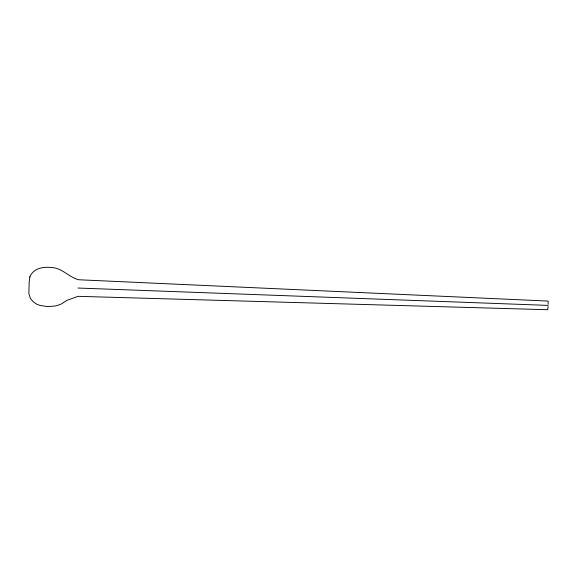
<?xml version="1.0" encoding="UTF-8"?>
<svg xmlns="http://www.w3.org/2000/svg" width="577" height="577" viewBox="0 0 577 577"><rect width="100%" height="100%" fill="white"/><g stroke="black" fill="none" stroke-linecap="round" stroke-linejoin="round"><path stroke-width="0.87" d="M548.121 304.281L548.078 301.079L78.638 279.751C69.11 277.335 62.734 268.557 52.68 267.613C47.53 266.985 42.063 267.151 37.231 269.207C33.978 270.851 31.021 273.498 29.824 277.032M548.042 306.517L547.753 309.726L78.025 296.326L66.809 300.415L61.472 303.913L58.277 305.161L54.844 306.034L47.574 306.582L40.368 305.5L37.007 304.375L33.163 301.735L30.43 298.475L28.872 293.679L29.182 281.922L29.932 276.7M548.085 305.399L78.003 288.038"/></g></svg>
